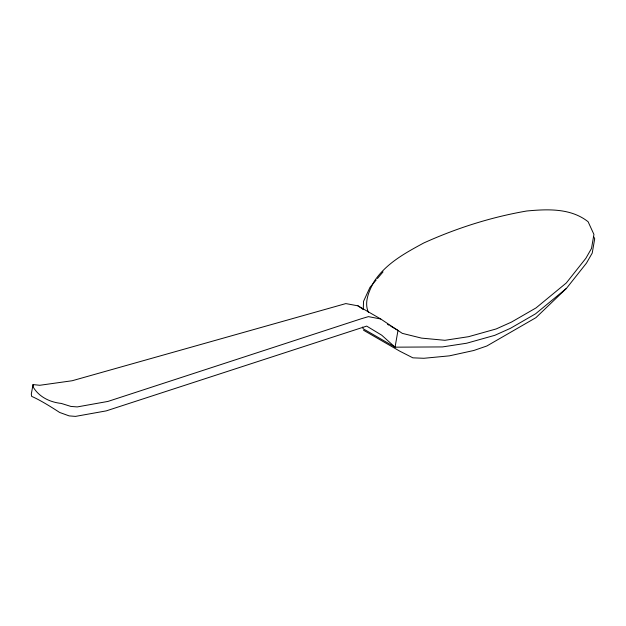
<?xml version="1.0" encoding="UTF-8"?>
<svg xmlns="http://www.w3.org/2000/svg" width="626" height="626" viewBox="0 0 626 626"><rect width="100%" height="100%" fill="white"/><g stroke="black" fill="none" stroke-linecap="round" stroke-linejoin="round"><path stroke-width="0.94" d="M363.252 309.635L363.542 301.341L369.95 287.404L376.187 280.002M368.479 312.484C363.784 302.303 369.043 291.082 373.824 281.982C385.702 263.593 404.999 253.154 423.692 243.013C456.589 228.13 491.105 217.128 526.709 211.001C547.57 209.061 570.732 207.981 588.104 221.737L593.925 234.414L591.515 248.412L585.881 258.264L566.303 282.975L536.067 307.89L511.481 322.085L496.191 328.94L468.577 336.686L444.922 340.301L421.494 338.11L402.307 333.361L380.741 318.994L357.947 305.832L345.834 303.587L72.17 380.741L39.751 385.287L33.037 384.575L31.3 394.044L31.652 396.375A47.944 5.485 34.7 0 1 59.611 412.448L69.142 415.891L75.488 416.392L106.24 410.883L366.68 326.099L381.758 335.215L395.061 347.172L442.488 346.921L466.636 343.228L494.837 335.309L510.456 328.306L535.566 313.806L566.46 288.367L586.468 263.123L592.227 253.068L594.7 238.78L593.886 237.004M377.431 278.523L383.042 271.864M566.46 288.367L535.911 317.672L486.856 345.99L473.796 350.49L449.351 355.858L423.88 358.283L412.87 357.837L399.818 351.186L363.55 330.238M380.741 318.994L368.417 316.631L361.312 318.736L107.985 401.415L77.225 406.923L70.879 406.423L61.27 403.426A49.806 37.771 -25.4 0 1 33.35 387.306L33.037 384.575M387.502 324.323L389.114 325.254M390.726 326.185L397.987 330.371L395.061 347.172L363.111 328.728L362.587 327.069M357.947 305.832L363.283 309.455"/></g></svg>
